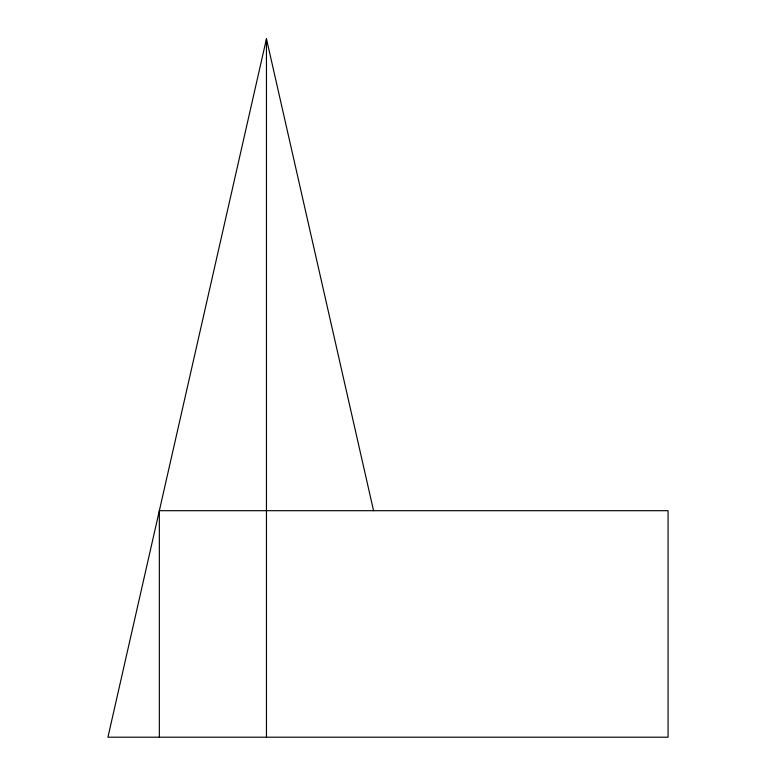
<?xml version="1.0" encoding="UTF-8"?>
<svg xmlns="http://www.w3.org/2000/svg" width="776" height="776" viewBox="0 0 776 776"><rect width="100%" height="100%" fill="white"/><g stroke="black" fill="none" stroke-linecap="round" stroke-linejoin="round"><path stroke-width="1.16" d="M373.566 510.695L266.459 38.8L107.932 737.2L668.068 737.2L668.068 510.695L159.342 510.695L159.342 737.2M266.459 38.8L266.459 737.2"/></g></svg>
